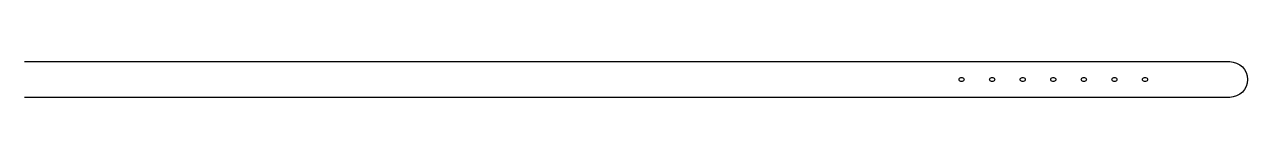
# Model space of a CAD drawing. Header units: millimetres. Extents: x 721 to 1921, y 1161 to 1196.
import ezdxf

# ---------------------------------------------------------------- set-up
doc = ezdxf.new("R2010")
doc.units = ezdxf.units.MM

# ---------------------------------------------------------------- blocks, each defined once
blk = doc.blocks.new('*U13')
blk.add_lwpolyline([(1.2, 1.9, -1), (1.2, -1.9), (0, -1.9, -1), (0, 1.9)], format="xyb", close=True)
blk = doc.blocks.new('*U15')
at = {"color": 0, "linetype": 'ByBlock', "lineweight": -2, "transparency": 16777216, "rotation": 180}
for p in [(985.6, 50.7), (1015.6, 50.7), (1045.6, 50.7), (1075.6, 50.7), (1105.6, 50.7), (1135.6, 50.7), (1165.6, 50.7)]:
    blk.add_blockref('*U13', p, dxfattribs=at)

msp = doc.modelspace()

# ---------------------------------------------------------------- linework, layer by layer
msp.add_lwpolyline([(721.4, 1196.4), (1903.9, 1196.4, -1), (1903.9, 1161.4), (721.4, 1161.4)], format="xyb")

# ---------------------------------------------------------------- block references
msp.add_blockref('*U15', (655.8, 1128.2))

doc.saveas('drawing.dxf')
